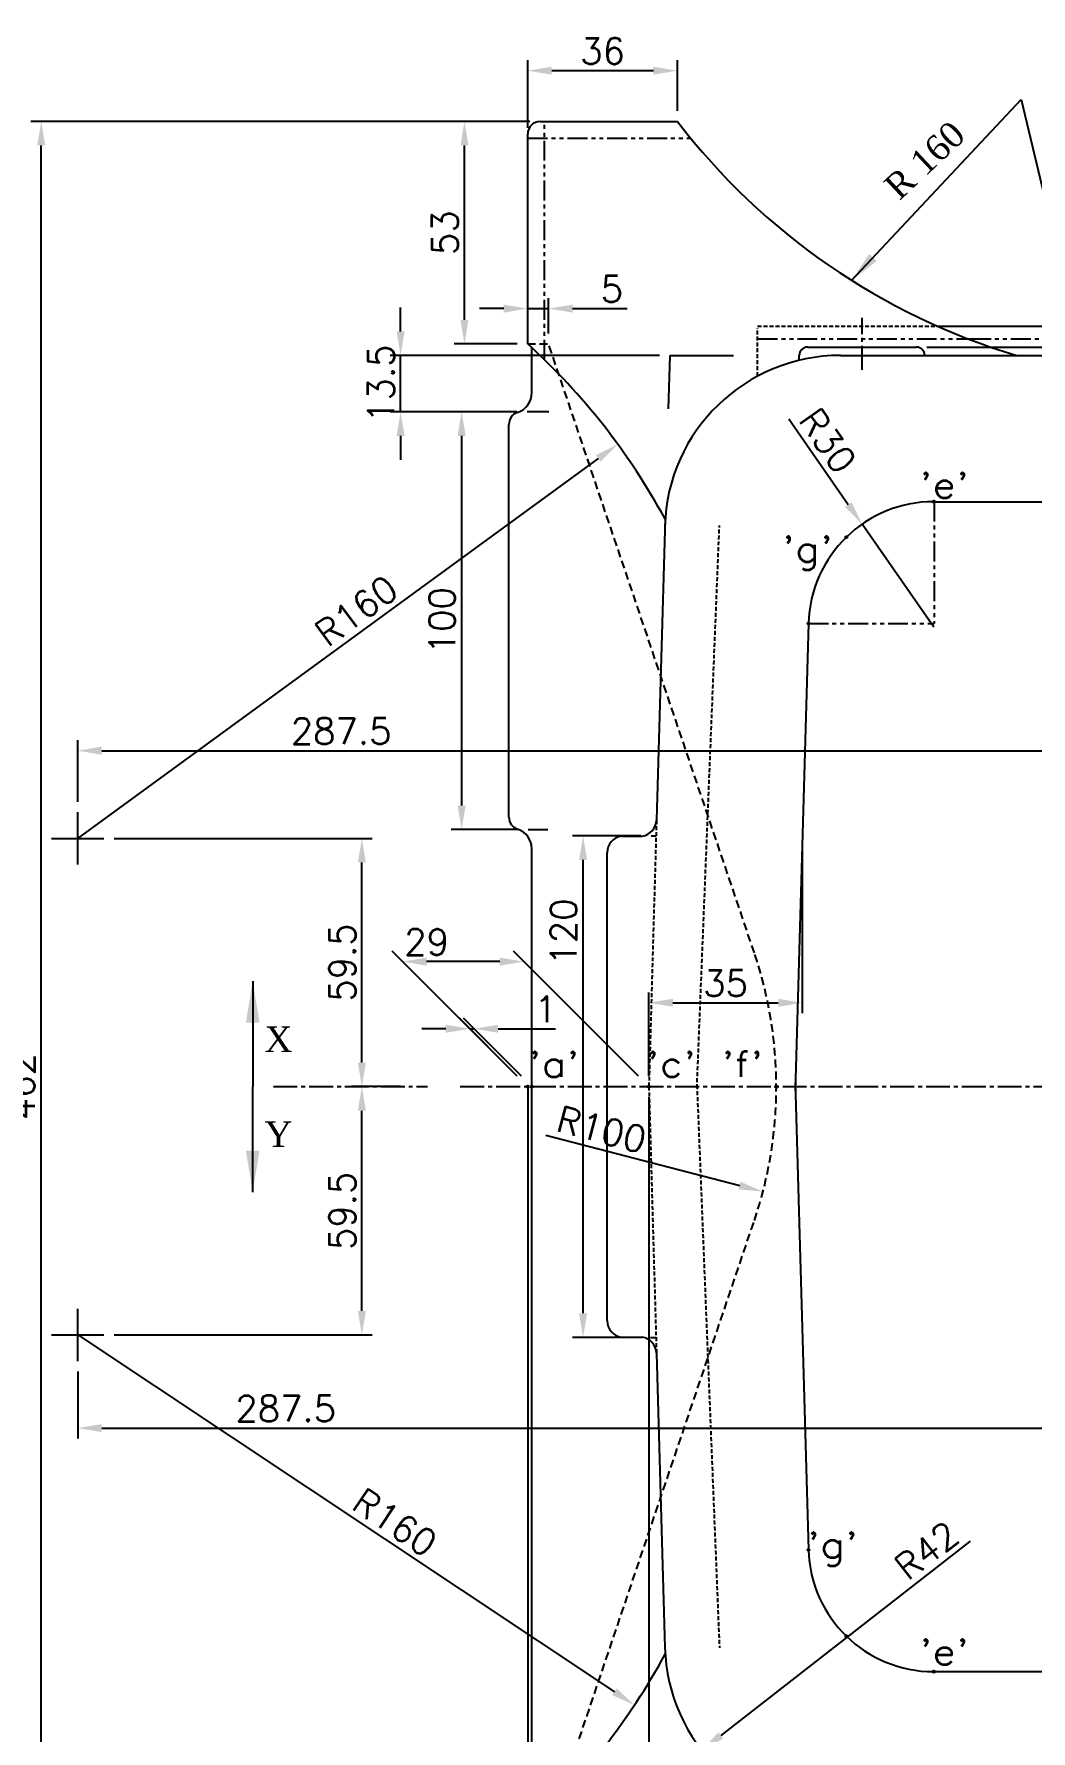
# Model space of a CAD drawing. Header units: millimetres. Extents: x -4466 to 20635, y -2270 to 9154.
# Drawn here: x 18978.9 to 19217.5, y 8391.9 to 8798.1 of the extents above; entities that cross this region are included whole.
import ezdxf

# ---------------------------------------------------------------- set-up
doc = ezdxf.new("R2010")
doc.units = ezdxf.units.MM
doc.header["$LTSCALE"] = 0.3
doc.header["$PDSIZE"] = -50
for name, pattern in [('CENTER2', [28.575, 19.05, -3.175, 3.175, -3.175]), ('HIDDEN', [9.525, 6.35, -3.175]), ('HIDDEN2', [4.7625, 3.175, -1.5875]), ('PHANTOM2', [31.75, 15.875, -3.175, 3.175, -3.175, 3.175, -3.175])]:
    doc.linetypes.add(name, pattern=pattern)
for name, color, linetype in [('center', 1, 'CENTER2'), ('CHAIN ...', 8, 'PHANTOM2'), ('h', 4, 'HIDDEN'), ('hidden', 4, 'HIDDEN2')]:
    doc.layers.add(name, color=color, linetype=linetype)
doc.styles.add('ROMANTIC', font='romantic.ttf')
doc.styles.add('rs', font='romans.shx')
doc.styles.get("Standard").update_dxf_attribs({"font": 'romans.shx'})
doc.dimstyles.new('AM_ISO$7', dxfattribs={"dimtxt": 2.5, "dimasz": 2.5, "dimexe": 1, "dimexo": 1, "dimgap": 1.5, "dimtad": 1, "dimdsep": 46, "dimtxsty": 'Standard', "dimcen": 0, "dimclrd": 256, "dimclre": 256, "dimclrt": 2, "dimadec": 3, "dimazin": 2, "dimtp": 0.1, "dimtm": 0.1, "dimtfac": 0.71, "dimtmove": 0, "dimatfit": 3, "dimfxl": 1, "dimlwd": -1, "dimlwe": -1, "dimarcsym": 1})
doc.dimstyles.new('ISO-25', dxfattribs={"dimscale": 2.5, "dimtxt": 2.5, "dimasz": 2.5, "dimexe": 0.7, "dimexo": 0.625, "dimtad": 1, "dimdec": 3, "dimlfac": -1, "dimzin": 9, "dimdsep": 46, "dimtxsty": 'Standard', "dimcen": 2.5, "dimclrd": 1, "dimclre": 1, "dimclrt": 7, "dimazin": 0, "dimtfac": 0.65, "dimtdec": 3, "dimtmove": 0, "dimatfit": 3, "dimfxl": 0.7, "dimtolj": 1, "dimarcsym": 0})
doc.dimstyles.new('sarab', dxfattribs={"dimscale": 3, "dimtxt": 2.5, "dimasz": 2.3, "dimexe": 1, "dimexo": 1, "dimtad": 1, "dimdec": 3, "dimdsep": 46, "dimtxsty": 'rs', "dimcen": 0, "dimclrd": 1, "dimclre": 1, "dimclrt": 7, "dimadec": 3, "dimazin": 2, "dimtfac": 1, "dimtdec": 3, "dimtmove": 0, "dimatfit": 3, "dimfxl": 1, "dimarcsym": 0})
doc.dimstyles.new('sarab$0', dxfattribs={"dimscale": 3, "dimtxt": 2.5, "dimasz": 2.3, "dimexe": 1, "dimexo": 1, "dimtad": 1, "dimdec": 3, "dimdsep": 46, "dimtxsty": 'rs', "dimcen": 0, "dimclrd": 1, "dimclre": 1, "dimclrt": 7, "dimadec": 3, "dimazin": 2, "dimtfac": 1, "dimtdec": 3, "dimtmove": 0, "dimatfit": 3, "dimfxl": 1, "dimarcsym": 0})

# ---------------------------------------------------------------- blocks, each defined once
blk = doc.blocks.new('*D838')
at = {"color": 1, "lineweight": -2, "transparency": 16777216}
for p, q in [((19706.03, 8543.62), (19706.03, 8227.51)), ((19097.03, 8312.62), (19097.03, 8227.51)), ((19700.28, 8230.01), (19102.78, 8230.01))]:
    blk.add_line(p, q, dxfattribs=at)
at = {"color": 1, "transparency": 16777216}
for points in [[(19102.78, 8230.96), (19102.78, 8229.05), (19097.03, 8230.01)], [(19700.28, 8230.96), (19700.28, 8229.05), (19706.03, 8230.01)]]:
    blk.add_solid(points, dxfattribs=at)
at = {"layer": 'Defpoints', "color": 0, "transparency": 16777216}
for p in [(19706.03, 8546.12), (19097.03, 8315.12), (19097.03, 8230.01)]:
    blk.add_point(p, dxfattribs=at)
at = {"color": 7, "transparency": 16777216, "insert": (19403.02, 8234.69), "char_height": 6.25, "attachment_point": 5, "style": 'rs'}
blk.add_mtext('609', dxfattribs=at)
blk = doc.blocks.new('*D839')
at = {"color": 1, "lineweight": -2, "transparency": 16777216}
for p, q in [((19126.03, 8543.62), (19126.03, 8354.53)), ((19131.03, 8368.62), (19131.03, 8354.53)), ((19120.28, 8357.03), (19114.53, 8357.03)), ((19126.03, 8357.03), (19131.03, 8357.03)), ((19136.78, 8357.03), (19149.82, 8357.03))]:
    blk.add_line(p, q, dxfattribs=at)
at = {"color": 1, "transparency": 16777216}
for points in [[(19120.28, 8357.99), (19120.28, 8356.07), (19126.03, 8357.03)], [(19136.78, 8357.99), (19136.78, 8356.07), (19131.03, 8357.03)]]:
    blk.add_solid(points, dxfattribs=at)
at = {"layer": 'Defpoints', "color": 0, "transparency": 16777216}
for p in [(19126.03, 8546.12), (19131.03, 8371.12), (19131.03, 8357.03)]:
    blk.add_point(p, dxfattribs=at)
at = {"color": 7, "transparency": 16777216, "insert": (19146.17, 8361.72), "char_height": 6.25, "attachment_point": 5, "style": 'rs'}
blk.add_mtext('5', dxfattribs=at)
blk = doc.blocks.new('*D840')
at = {"color": 1, "lineweight": -2, "transparency": 16777216}
for p, q in [((19162.73, 8602.77), (19162.73, 8563.69)), ((19126.03, 8548.62), (19126.03, 8568.69)), ((19131.78, 8566.19), (19156.98, 8566.19))]:
    blk.add_line(p, q, dxfattribs=at)
at = {"color": 1, "transparency": 16777216}
for points in [[(19131.78, 8567.14), (19131.78, 8565.23), (19126.03, 8566.19)], [(19156.98, 8567.14), (19156.98, 8565.23), (19162.73, 8566.19)]]:
    blk.add_solid(points, dxfattribs=at)
at = {"layer": 'Defpoints', "color": 0, "transparency": 16777216}
for p in [(19162.73, 8605.27), (19162.73, 8566.19), (19126.03, 8546.12)]:
    blk.add_point(p, dxfattribs=at)
at = {"color": 7, "transparency": 16777216, "insert": (19144.38, 8570.87), "char_height": 6.25, "attachment_point": 5, "style": 'rs'}
blk.add_mtext('35', dxfattribs=at)
blk = doc.blocks.new('*D844')
at = {"color": 1, "lineweight": -2, "transparency": 16777216}
blk.add_line((18989.34, 8486.69), (19117.8, 8401.3), dxfattribs=at)
at = {"color": 1, "transparency": 16777216}
blk.add_solid([(19118.33, 8402.09), (19117.27, 8400.5), (19122.59, 8398.11)], dxfattribs=at)
at = {"layer": 'Defpoints', "color": 0, "transparency": 16777216}
for p in [(18989.34, 8486.69), (19122.59, 8398.11)]:
    blk.add_point(p, dxfattribs=at)
at = {"color": 7, "transparency": 16777216, "insert": (19065.24, 8441.86), "char_height": 6.25, "attachment_point": 5, "rotation": 326.3862, "style": 'rs'}
blk.add_mtext('R160', dxfattribs=at)
blk = doc.blocks.new('*D845')
at = {"color": 1, "lineweight": -2, "transparency": 16777216}
blk.add_line((18989.34, 8605.54), (19113.94, 8696.48), dxfattribs=at)
at = {"color": 1, "transparency": 16777216}
blk.add_solid([(19113.37, 8697.25), (19114.5, 8695.7), (19118.58, 8699.87)], dxfattribs=at)
at = {"layer": 'Defpoints', "color": 0, "transparency": 16777216}
for p in [(19118.58, 8699.87), (18989.34, 8605.54)]:
    blk.add_point(p, dxfattribs=at)
at = {"color": 7, "transparency": 16777216, "insert": (19056.02, 8660.01), "char_height": 6.25, "attachment_point": 5, "rotation": 36.1226, "style": 'rs'}
blk.add_mtext('R160', dxfattribs=at)
blk = doc.blocks.new('*D846')
at = {"color": 1, "lineweight": -2, "transparency": 16777216}
for p, q in [((19066.6, 8546.12), (19054.85, 8546.12)), ((19057.35, 8492.44), (19057.35, 8540.37)), ((18998.09, 8486.69), (19059.85, 8486.69))]:
    blk.add_line(p, q, dxfattribs=at)
at = {"color": 1, "transparency": 16777216}
for points in [[(19056.4, 8540.37), (19058.31, 8540.37), (19057.35, 8546.12)], [(19056.4, 8492.44), (19058.31, 8492.44), (19057.35, 8486.69)]]:
    blk.add_solid(points, dxfattribs=at)
at = {"layer": 'Defpoints', "color": 0, "transparency": 16777216}
for p in [(19057.35, 8546.12), (19069.1, 8546.12), (18995.59, 8486.69)]:
    blk.add_point(p, dxfattribs=at)
at = {"color": 7, "transparency": 16777216, "insert": (19052.67, 8516.4), "char_height": 6.25, "attachment_point": 5, "rotation": 90, "style": 'rs'}
blk.add_mtext('59.5', dxfattribs=at)
blk = doc.blocks.new('*D847')
at = {"color": 1, "lineweight": -2, "transparency": 16777216}
for p, q in [((18998.09, 8605.54), (19059.85, 8605.54)), ((19057.35, 8551.87), (19057.35, 8599.79)), ((19057.35, 8546.12), (19054.85, 8546.12))]:
    blk.add_line(p, q, dxfattribs=at)
at = {"color": 1, "transparency": 16777216}
for points in [[(19056.4, 8599.79), (19058.31, 8599.79), (19057.35, 8605.54)], [(19056.4, 8551.87), (19058.31, 8551.87), (19057.35, 8546.12)]]:
    blk.add_solid(points, dxfattribs=at)
at = {"layer": 'Defpoints', "color": 0, "transparency": 16777216}
for p in [(18995.59, 8605.54), (19057.35, 8605.54), (19059.85, 8546.12)]:
    blk.add_point(p, dxfattribs=at)
at = {"color": 7, "transparency": 16777216, "insert": (19052.67, 8575.83), "char_height": 6.25, "attachment_point": 5, "rotation": 90, "style": 'rs'}
blk.add_mtext('59.5', dxfattribs=at)
blk = doc.blocks.new('*D848')
at = {"color": 1, "lineweight": -2, "transparency": 16777216}
for p, q in [((18989.34, 8614.29), (18989.34, 8629.02)), ((18995.09, 8626.52), (19271.28, 8626.52))]:
    blk.add_line(p, q, dxfattribs=at)
at = {"color": 1, "transparency": 16777216}
for points in [[(18995.09, 8627.48), (18995.09, 8625.56), (18989.34, 8626.52)], [(19271.28, 8627.48), (19271.28, 8625.56), (19277.03, 8626.52)]]:
    blk.add_solid(points, dxfattribs=at)
at = {"layer": 'Defpoints', "color": 0, "transparency": 16777216}
for p in [(19277.03, 8626.52), (19277.03, 8626.52), (18989.34, 8611.79)]:
    blk.add_point(p, dxfattribs=at)
at = {"color": 7, "transparency": 16777216, "insert": (19052.39, 8631.21), "char_height": 6.25, "attachment_point": 5, "style": 'rs'}
blk.add_mtext('287.5', dxfattribs=at)
blk = doc.blocks.new('*D849')
at = {"color": 1, "lineweight": -2, "transparency": 16777216}
for p, q in [((18989.34, 8477.94), (18989.34, 8461.9)), ((18995.09, 8464.4), (19271.28, 8464.4))]:
    blk.add_line(p, q, dxfattribs=at)
at = {"color": 1, "transparency": 16777216}
for points in [[(18995.09, 8465.36), (18995.09, 8463.44), (18989.34, 8464.4)], [(19271.28, 8465.36), (19271.28, 8463.44), (19277.03, 8464.4)]]:
    blk.add_solid(points, dxfattribs=at)
at = {"layer": 'Defpoints', "color": 0, "transparency": 16777216}
for p in [(18989.34, 8480.44), (19277.03, 8464.4), (19277.03, 8464.4)]:
    blk.add_point(p, dxfattribs=at)
at = {"color": 7, "transparency": 16777216, "insert": (19039.12, 8469.09), "char_height": 6.25, "attachment_point": 5, "style": 'rs'}
blk.add_mtext('287.5', dxfattribs=at)
blk = doc.blocks.new('*D850')
at = {"color": 1, "lineweight": -2, "transparency": 16777216}
for p, q in [((19126.03, 8543.62), (19126.03, 8283.42)), ((19691.03, 8543.62), (19691.03, 8283.42)), ((19131.78, 8285.92), (19685.28, 8285.92))]:
    blk.add_line(p, q, dxfattribs=at)
at = {"color": 1, "transparency": 16777216}
for points in [[(19131.78, 8286.87), (19131.78, 8284.96), (19126.03, 8285.92)], [(19685.28, 8286.87), (19685.28, 8284.96), (19691.03, 8285.92)]]:
    blk.add_solid(points, dxfattribs=at)
at = {"layer": 'Defpoints', "color": 0, "transparency": 16777216}
for p in [(19126.03, 8546.12), (19691.03, 8546.12), (19691.03, 8285.92)]:
    blk.add_point(p, dxfattribs=at)
at = {"color": 7, "transparency": 16777216, "insert": (19410.61, 8290.6), "char_height": 6.25, "attachment_point": 5, "style": 'rs'}
blk.add_mtext('565', dxfattribs=at)
blk = doc.blocks.new('*D926')
at = {"color": 1, "lineweight": -2, "transparency": 16777216}
for p, q in [((19097.53, 8777.12), (19079.4, 8777.12)), ((19081.9, 8729.63), (19081.9, 8771.37)), ((19094.53, 8723.88), (19079.4, 8723.88))]:
    blk.add_line(p, q, dxfattribs=at)
at = {"color": 1, "transparency": 16777216}
for points in [[(19080.95, 8771.37), (19082.86, 8771.37), (19081.9, 8777.12)], [(19080.95, 8729.63), (19082.86, 8729.63), (19081.9, 8723.88)]]:
    blk.add_solid(points, dxfattribs=at)
at = {"layer": 'Defpoints', "color": 0, "transparency": 16777216}
for p in [(19081.9, 8777.12), (19100.03, 8777.12), (19097.03, 8723.88)]:
    blk.add_point(p, dxfattribs=at)
at = {"color": 7, "transparency": 16777216, "insert": (19077.22, 8750.5), "char_height": 6.25, "attachment_point": 5, "rotation": 90, "style": 'rs'}
blk.add_mtext('53', dxfattribs=at)
blk = doc.blocks.new('*D927')
at = {"color": 1, "lineweight": -2, "transparency": 16777216}
for p, q in [((19097.03, 8775.62), (19097.03, 8791.76)), ((19127.11, 8789.26), (19102.78, 8789.26)), ((19132.86, 8779.62), (19132.86, 8791.76))]:
    blk.add_line(p, q, dxfattribs=at)
at = {"color": 1, "transparency": 16777216}
for points in [[(19102.78, 8790.22), (19102.78, 8788.31), (19097.03, 8789.26)], [(19127.11, 8790.22), (19127.11, 8788.31), (19132.86, 8789.26)]]:
    blk.add_solid(points, dxfattribs=at)
at = {"layer": 'Defpoints', "color": 0, "transparency": 16777216}
for p in [(19097.03, 8789.26), (19132.86, 8777.12), (19097.03, 8773.12)]:
    blk.add_point(p, dxfattribs=at)
at = {"color": 7, "transparency": 16777216, "insert": (19114.94, 8793.95), "char_height": 6.25, "attachment_point": 5, "style": 'rs'}
blk.add_mtext('36', dxfattribs=at)
blk = doc.blocks.new('*D813')
at = {"color": 1, "lineweight": -2, "transparency": 16777216}
for p, q in [((19094.53, 8548.62), (19064.6, 8578.54)), ((19123.53, 8548.62), (19093.6, 8578.54)), ((19090.35, 8576.04), (19072.85, 8576.04))]:
    blk.add_line(p, q, dxfattribs=at)
at = {"color": 1, "transparency": 16777216}
for points in [[(19072.85, 8577), (19072.85, 8575.08), (19067.1, 8576.04)], [(19090.35, 8577), (19090.35, 8575.08), (19096.1, 8576.04)]]:
    blk.add_solid(points, dxfattribs=at)
at = {"layer": 'Defpoints', "color": 0, "transparency": 16777216}
for p in [(19067.1, 8576.04), (19097.03, 8546.12), (19126.03, 8546.12)]:
    blk.add_point(p, dxfattribs=at)
at = {"color": 7, "transparency": 16777216, "insert": (19072.85, 8580.73), "char_height": 6.25, "attachment_point": 5, "style": 'rs'}
blk.add_mtext('29', dxfattribs=at)
blk = doc.blocks.new('*D814')
at = {"color": 1, "lineweight": -2, "transparency": 16777216}
for p, q in [((19094.53, 8548.62), (19080.68, 8562.47)), ((19095.53, 8548.62), (19081.68, 8562.47)), ((19077.43, 8559.97), (19071.68, 8559.97)), ((19083.18, 8559.97), (19084.18, 8559.97)), ((19089.93, 8559.97), (19103.66, 8559.97))]:
    blk.add_line(p, q, dxfattribs=at)
at = {"color": 1, "transparency": 16777216}
for points in [[(19077.43, 8560.92), (19077.43, 8559.01), (19083.18, 8559.97)], [(19089.93, 8560.92), (19089.93, 8559.01), (19084.18, 8559.97)]]:
    blk.add_solid(points, dxfattribs=at)
at = {"layer": 'Defpoints', "color": 0, "transparency": 16777216}
for p in [(19084.18, 8559.97), (19097.03, 8546.12), (19098.03, 8546.12)]:
    blk.add_point(p, dxfattribs=at)
at = {"color": 7, "transparency": 16777216, "insert": (19101.35, 8564.65), "char_height": 6.25, "attachment_point": 5, "style": 'rs'}
blk.add_mtext('1', dxfattribs=at)
blk = doc.blocks.new('*D974')
at = {"color": 1, "lineweight": -2, "transparency": 16777216}
blk.add_line((19101.37, 8534.49), (19147.76, 8522.45), dxfattribs=at)
at = {"color": 1, "transparency": 16777216}
blk.add_solid([(19148, 8523.38), (19147.52, 8521.53), (19153.32, 8521.01)], dxfattribs=at)
at = {"layer": 'Defpoints', "color": 0, "transparency": 16777216}
for p in [(19056.53, 8546.12), (19153.32, 8521.01)]:
    blk.add_point(p, dxfattribs=at)
at = {"color": 7, "transparency": 16777216, "insert": (19114.72, 8535.87), "char_height": 6.25, "attachment_point": 5, "rotation": 345.4609, "style": 'rs'}
blk.add_mtext('R100', dxfattribs=at)
blk = doc.blocks.new('*D975')
at = {"color": 1, "lineweight": -2, "transparency": 16777216}
blk.add_line((19202.94, 8437.32), (19143.23, 8390.85), dxfattribs=at)
at = {"color": 1, "transparency": 16777216}
blk.add_solid([(19142.65, 8391.61), (19143.82, 8390.1), (19138.7, 8387.32)], dxfattribs=at)
at = {"layer": 'Defpoints', "color": 0, "transparency": 16777216}
for p in [(19171.84, 8413.12), (19138.7, 8387.32)]:
    blk.add_point(p, dxfattribs=at)
at = {"color": 7, "transparency": 16777216, "insert": (19192.49, 8435.12), "char_height": 6.25, "attachment_point": 5, "rotation": 37.8887, "style": 'rs'}
blk.add_mtext('R42', dxfattribs=at)
blk = doc.blocks.new('*D818')
at = {"color": 1, "lineweight": -2, "transparency": 16777216}
for p, q in [((19159.48, 8705.91), (19173.75, 8685.44)), ((19194.2, 8656.12), (19177.04, 8680.73))]:
    blk.add_line(p, q, dxfattribs=at)
at = {"color": 1, "transparency": 16777216}
blk.add_solid([(19174.54, 8685.99), (19172.96, 8684.89), (19177.04, 8680.73)], dxfattribs=at)
at = {"layer": 'Defpoints', "color": 0, "transparency": 16777216}
for p in [(19177.04, 8680.73), (19194.2, 8656.12)]:
    blk.add_point(p, dxfattribs=at)
at = {"color": 7, "transparency": 16777216, "insert": (19168.82, 8700.71), "char_height": 6.25, "attachment_point": 5, "rotation": 304.8832, "style": 'rs'}
blk.add_mtext('R30', dxfattribs=at)
blk = doc.blocks.new('*D984')
at = {"color": 1, "lineweight": -2, "transparency": 16777216}
for p, q in [((19091.28, 8732.32), (19085.53, 8732.32)), ((19097.03, 8726.38), (19097.03, 8734.82)), ((19097.03, 8732.32), (19102.03, 8732.32)), ((19102.03, 8726.38), (19102.03, 8734.82)), ((19107.78, 8732.32), (19120.82, 8732.32))]:
    blk.add_line(p, q, dxfattribs=at)
at = {"color": 1, "transparency": 16777216}
for points in [[(19091.28, 8733.28), (19091.28, 8731.36), (19097.03, 8732.32)], [(19107.78, 8733.28), (19107.78, 8731.36), (19102.03, 8732.32)]]:
    blk.add_solid(points, dxfattribs=at)
at = {"layer": 'Defpoints', "color": 0, "transparency": 16777216}
for p in [(19102.03, 8732.32), (19097.03, 8723.88), (19102.03, 8723.88)]:
    blk.add_point(p, dxfattribs=at)
at = {"color": 7, "transparency": 16777216, "insert": (19117.17, 8737.01), "char_height": 6.25, "attachment_point": 5, "style": 'rs'}
blk.add_mtext('5', dxfattribs=at)
blk = doc.blocks.new('*D809')
at = {"color": 1, "lineweight": -2, "transparency": 16777216}
for p, q in [((19192.53, 8723.12), (19236.92, 8723.12)), ((19234.42, 8717.37), (19234.42, 8551.87))]:
    blk.add_line(p, q, dxfattribs=at)
at = {"color": 1, "transparency": 16777216}
for points in [[(19233.46, 8717.37), (19235.37, 8717.37), (19234.42, 8723.12)], [(19233.46, 8551.87), (19235.37, 8551.87), (19234.42, 8546.12)]]:
    blk.add_solid(points, dxfattribs=at)
at = {"layer": 'Defpoints', "color": 0, "transparency": 16777216}
for p in [(19190.03, 8723.12), (19234.42, 8546.12), (19234.42, 8546.12)]:
    blk.add_point(p, dxfattribs=at)
at = {"color": 7, "transparency": 16777216, "insert": (19229.73, 8634.62), "char_height": 6.25, "attachment_point": 5, "rotation": 90, "style": 'rs'}
blk.add_mtext('177', dxfattribs=at)
blk = doc.blocks.new('_DatumFilled')
at = {"color": 0, "linetype": 'ByBlock'}
blk.add_solid([(0, 0.577), (-1, 0), (0, -0.577)], dxfattribs=at)
blk = doc.blocks.new('*D831')
at = {"color": 1, "lineweight": -2, "transparency": 16777216}
for p, q in [((19097.53, 8777.12), (18978.12, 8777.12)), ((18980.62, 8320.87), (18980.62, 8771.37)), ((19097.53, 8315.12), (18978.12, 8315.12))]:
    blk.add_line(p, q, dxfattribs=at)
at = {"color": 1, "transparency": 16777216}
for points in [[(18979.67, 8771.37), (18981.58, 8771.37), (18980.62, 8777.12)], [(18979.67, 8320.87), (18981.58, 8320.87), (18980.62, 8315.12)]]:
    blk.add_solid(points, dxfattribs=at)
at = {"layer": 'Defpoints', "color": 0, "transparency": 16777216}
for p in [(18980.62, 8777.12), (19100.03, 8777.12), (19100.03, 8315.12)]:
    blk.add_point(p, dxfattribs=at)
at = {"color": 7, "transparency": 16777216, "insert": (18975.94, 8546.12), "char_height": 6.25, "attachment_point": 5, "rotation": 90, "style": 'rs'}
blk.add_mtext('462', dxfattribs=at)
blk = doc.blocks.new('*D998')
at = {"color": 1, "lineweight": -2, "transparency": 16777216}
for p, q in [((19094.39, 8707.62), (19078.72, 8707.62)), ((19081.22, 8701.87), (19081.22, 8613.37)), ((19094.62, 8607.62), (19078.72, 8607.62))]:
    blk.add_line(p, q, dxfattribs=at)
at = {"color": 1, "transparency": 16777216}
for points in [[(19080.27, 8701.87), (19082.18, 8701.87), (19081.22, 8707.62)], [(19080.27, 8613.37), (19082.18, 8613.37), (19081.22, 8607.62)]]:
    blk.add_solid(points, dxfattribs=at)
at = {"layer": 'Defpoints', "color": 0, "transparency": 16777216}
for p in [(19096.89, 8707.62), (19081.22, 8607.62), (19097.12, 8607.62)]:
    blk.add_point(p, dxfattribs=at)
at = {"color": 7, "transparency": 16777216, "insert": (19076.54, 8657.62), "char_height": 6.25, "attachment_point": 5, "rotation": 90, "style": 'rs'}
blk.add_mtext('100', dxfattribs=at)
blk = doc.blocks.new('*D999')
at = {"color": 1, "lineweight": -2, "transparency": 16777216}
for p, q in [((19066.61, 8726.87), (19066.61, 8732.62)), ((19128.53, 8721.12), (19064.11, 8721.12)), ((19066.61, 8707.62), (19066.61, 8721.12)), ((19094.39, 8707.62), (19064.11, 8707.62)), ((19066.61, 8701.87), (19066.61, 8696.12))]:
    blk.add_line(p, q, dxfattribs=at)
at = {"color": 1, "transparency": 16777216}
for points in [[(19065.65, 8726.87), (19067.57, 8726.87), (19066.61, 8721.12)], [(19065.65, 8701.87), (19067.57, 8701.87), (19066.61, 8707.62)]]:
    blk.add_solid(points, dxfattribs=at)
at = {"layer": 'Defpoints', "color": 0, "transparency": 16777216}
for p in [(19066.61, 8721.12), (19131.03, 8721.12), (19096.89, 8707.62)]:
    blk.add_point(p, dxfattribs=at)
at = {"color": 7, "transparency": 16777216, "insert": (19061.92, 8714.37), "char_height": 6.25, "attachment_point": 5, "rotation": 90, "style": 'rs'}
blk.add_mtext('13.5', dxfattribs=at)
blk = doc.blocks.new('*D1000')
at = {"color": 1, "lineweight": -2, "transparency": 16777216}
for p, q in [((19124.11, 8606.12), (19107.78, 8606.12)), ((19110.28, 8491.87), (19110.28, 8600.37)), ((19123.91, 8486.12), (19107.78, 8486.12))]:
    blk.add_line(p, q, dxfattribs=at)
at = {"color": 1, "transparency": 16777216}
for points in [[(19109.33, 8600.37), (19111.24, 8600.37), (19110.28, 8606.12)], [(19109.33, 8491.87), (19111.24, 8491.87), (19110.28, 8486.12)]]:
    blk.add_solid(points, dxfattribs=at)
at = {"layer": 'Defpoints', "color": 0, "transparency": 16777216}
for p in [(19110.28, 8606.12), (19126.61, 8606.12), (19126.41, 8486.12)]:
    blk.add_point(p, dxfattribs=at)
at = {"color": 7, "transparency": 16777216, "insert": (19105.6, 8583.14), "char_height": 6.25, "attachment_point": 5, "rotation": 90, "style": 'rs'}
blk.add_mtext('120', dxfattribs=at)

msp = doc.modelspace()

# ---------------------------------------------------------------- hatches: boundary and pattern name
for points in [[(19194.2956, 8685.88633), (19194.2956, 8686.11546), (19194.1956, 8686.11546, 0.002083342), (19193.94561, 8686.11442, 0.539229628)], [(19194.4456, 8686.11546), (19194.1956, 8686.11546, 0.002083342), (19193.94561, 8686.11442, 0.997918828)], [(19194.2956, 8686.11546), (19194.2956, 8685.88633, 0.298216627), (19194.4456, 8686.11546)], [(19173.46752, 8677.80294, 0.674870578), (19173.03752, 8677.62946, 0.196284842), (19173.10896, 8677.45448, -0.004166703)], [(19173.53752, 8677.62946, 0.194122117), (19173.46752, 8677.80294, 0.004166703), (19173.10896, 8677.45448, 0.671842634)], [(19164.20784, 8656.97226, -0.002083342), (19164.21602, 8657.22212, 0.423832874), (19163.95784, 8656.97226, 0.405871992), (19164.2007, 8656.72236)], [(19164.45784, 8656.97226), (19164.20784, 8656.97226), (19164.2007, 8656.72236, 0.422604626)], [(19164.21602, 8657.22212, 0.002083342), (19164.20784, 8656.97226), (19164.45784, 8656.97226, 0.404659238)], [(19097.02622, 8546.36546, 0.414213562), (19096.77622, 8546.11546), (19097.02622, 8546.11546)], [(19097.02622, 8546.11546), (19096.77622, 8546.11546, 0.414213562), (19097.02622, 8545.86546)], [(19097.02622, 8546.36546), (19097.02622, 8546.11546), (19097.27622, 8546.11546, 0.414213562)], [(19097.27622, 8546.11546), (19097.02622, 8546.11546), (19097.02622, 8545.86546, 0.414213562)], [(19097.77622, 8546.11546), (19098.27622, 8546.11546, 1)], [(19098.27622, 8546.11546), (19097.77622, 8546.11546, 1)], [(19126.03336, 8546.36536, 0.422604626), (19125.77622, 8546.11546), (19126.02622, 8546.11546)], [(19126.02622, 8546.11546), (19125.77622, 8546.11546, 0.422604626), (19126.03336, 8545.86557)], [(19126.03336, 8546.36536), (19126.02622, 8546.11546), (19126.27622, 8546.11546, 0.405871992)], [(19126.27622, 8546.11546), (19126.02622, 8546.11546), (19126.03336, 8545.86557, 0.405871992)], [(19156.52591, 8546.36546, 0.413847493), (19156.27622, 8546.11546), (19156.52622, 8546.11546, 0.000625)], [(19156.52622, 8546.11546), (19156.27622, 8546.11546, 0.413847493), (19156.52591, 8545.86546, 0.000625)], [(19156.52591, 8546.36546, -0.000625), (19156.52622, 8546.11546), (19156.77622, 8546.11546, 0.414579726)], [(19156.77622, 8546.11546), (19156.52622, 8546.11546, -0.000625), (19156.52591, 8545.86546, 0.414579726)], [(19164.2007, 8435.50857, 0.405871992), (19163.95784, 8435.25867, 0.423832874), (19164.21602, 8435.0088, -0.002083342), (19164.20784, 8435.25867)], [(19164.2007, 8435.50857), (19164.20784, 8435.25867, 0.002083342), (19164.21602, 8435.0088, 0.404659238), (19164.45784, 8435.25867, 0.422604626)], [(19173.10896, 8414.77645, 0.196284842), (19173.03752, 8414.60147, 0.674870578), (19173.46752, 8414.42798, -0.004166703)], [(19173.10896, 8414.77645, 0.004166703), (19173.46752, 8414.42798, 0.194122117), (19173.53752, 8414.60147, 0.671842634)], [(19194.4456, 8406.11546), (19194.1956, 8406.11546, -0.002083342), (19193.94561, 8406.11651, 1.002085512)], [(19193.94561, 8406.11651, 0.002083342), (19194.1956, 8406.11546), (19194.4456, 8406.11546, 0.997918828)]]:
    msp.add_hatch(color=256).paths.add_polyline_path(points)

# ---------------------------------------------------------------- linework, layer by layer
for p, q in [((19100.02622, 8777.11546), (19132.85955, 8777.11546)), ((19097.02622, 8723.88289), (19097.02622, 8774.11546)), ((19195.09522, 8728.11546), (19664.27622, 8728.11546)), ((19098.02622, 8712.21481), (19098.02622, 8722.96514)), ((19131.02622, 8721.11546), (19130.66131, 8708.34357)), ((19131.02622, 8721.11546), (19145.78234, 8721.11546)), ((19135.52622, 8721.11546), (19146.31051, 8721.11546)), ((19162.02622, 8719.95201), (19162.02622, 8721.11546)), ((19164.02622, 8723.11546), (19190.02622, 8723.11546)), ((19171.84336, 8721.11546), (19681.58949, 8721.11546)), ((19092.52622, 8610.61546), (19092.52622, 8704.61546)), ((19102.05339, 8707.61546), (19096.88725, 8707.61546)), ((19194.1956, 8686.11546), (19444.52622, 8686.11546)), ((19129.90784, 8681.97202), (19127.84905, 8609.91438)), ((19164.20784, 8656.97226), (19161.01194, 8545.11587)), ((19101.84417, 8607.61546), (19097.12201, 8607.61546)), ((19098.02622, 8369.26578), (19098.02622, 8603.01612)), ((19119.43845, 8606.07204), (19124.43845, 8606.07204)), ((19116.02622, 8490.11546), (19116.02622, 8602.11546)), ((19161.01194, 8547.11506), (19164.20784, 8435.25867)), ((19119.43845, 8486.15888), (19124.43845, 8486.15888)), ((19127.84905, 8482.31654), (19129.86049, 8411.91595)), ((19194.1956, 8406.11546), (19567.03711, 8406.11546))]:
    msp.add_line(p, q)
at = {"color": 1}
for p, q in [((18989.34205, 8599.29389), (18989.34205, 8611.79389)), ((18983.09205, 8605.54389), (18995.59205, 8605.54389)), ((18989.34205, 8480.43704), (18989.34205, 8492.93704)), ((18983.09205, 8486.68704), (18995.59205, 8486.68704))]:
    msp.add_line(p, q, dxfattribs=at)
at = {"color": 3}
msp.add_line((19097.02622, 8546.11546), (19097.02622, 8368.85452), dxfattribs=at)
for centre in [(19194.1956, 8686.11546), (19173.28752, 8677.62946), (19164.20784, 8656.97226), (19097.02622, 8546.11546), (19098.02622, 8546.11546), (19126.02622, 8546.11546), (19156.52622, 8546.11546), (19164.20784, 8435.25867), (19173.28752, 8414.60147), (19194.1956, 8406.11546)]:
    msp.add_circle(centre, 0.25)
for centre, radius, start, end in [((19100.02622, 8774.11546), 3, 90, 180), ((19259.87415, 8874.41546), 160, 217.4540514, 253.3604216), ((18989.34205, 8605.54389), 160, 28.5337179, 47.6989508), ((19171.84336, 8679.11546), 42, 90, 178.363423), ((19164.02622, 8721.11546), 2, 90, 180), ((19190.02622, 8721.11546), 2, 0, 90), ((19093.02622, 8712.21481), 5, 288.2099569, 0), ((19095.52622, 8704.61546), 3, 108.2099569, 180), ((19194.1956, 8656.11546), 30, 90, 178.363423), ((19095.52622, 8610.61546), 3, 180, 251.7900431), ((19093.02622, 8603.01612), 5, 0, 71.7900431), ((19123.85068, 8610.02862), 4, 278.449796, 358.363423), ((19120.02622, 8602.11546), 4, 98.449796, 180), ((19120.02622, 8490.11546), 4, 180, 261.550204), ((19123.85068, 8482.2023), 4, 1.636577, 81.550204), ((19194.1956, 8436.11546), 30, 181.636577, 270), ((19171.84336, 8413.11546), 42, 181.636577, 270), ((18989.34205, 8486.68704), 160, 312.3010492, 331.4881466)]:
    msp.add_arc(centre, radius, start, end)
at = {"layer": 'center'}
for p, q in [((19177.02622, 8717.6658), (19177.02622, 8730.15073)), ((19126.60931, 8606.11546), (19127.74051, 8606.11546)), ((19036.16139, 8546.11546), (19073.05561, 8546.11546)), ((19080.90758, 8546.11546), (19691.02622, 8546.11546)), ((19126.41423, 8486.11546), (19127.74051, 8486.11546))]:
    msp.add_line(p, q, dxfattribs=at)
at = {"layer": 'CHAIN ...'}
for p, q in [((19101.02622, 8720.11546), (19101.02622, 8777.11546)), ((19097.02622, 8773.11546), (19136.02622, 8773.11546)), ((19152.02682, 8725.11546), (19203.13052, 8725.11546)), ((19203.13052, 8725.11546), (19664.27622, 8725.11546)), ((19194.2956, 8686.11546), (19194.2956, 8656.97226)), ((19164.20784, 8656.97226), (19194.2956, 8656.97226))]:
    msp.add_line(p, q, dxfattribs=at)
at = {"layer": 'h'}
for p, q in [((19097.02622, 8723.88289), (19102.02622, 8723.88289)), ((19151.26653, 8578.11973), (19102.02622, 8723.88289)), ((19102.02622, 8368.34804), (19151.26653, 8514.1112))]:
    msp.add_line(p, q, dxfattribs=at)
msp.add_arc((19056.52622, 8546.11546), 100, 341.334496, 18.665504, dxfattribs=at)
at = {"layer": 'hidden'}
for p, q in [((19152.02682, 8728.11546), (19195.09522, 8728.11546)), ((19152.02682, 8716.1466), (19152.02682, 8727.61546)), ((19137.51903, 8545.75575), (19142.90618, 8680.43441)), ((19127.84905, 8609.91438), (19126.02622, 8546.11546)), ((19126.02622, 8546.11546), (19127.84905, 8482.31654)), ((19137.51903, 8546.47518), (19142.90618, 8411.79652))]:
    msp.add_line(p, q, dxfattribs=at)

# ---------------------------------------------------------------- texts
at = {"color": 1, "style": 'ROMANTIC'}
msp.add_text('R 160', height=6.1, rotation=43.1886848, dxfattribs=at).set_placement((19185.97208, 8758.01516))
at = {"width": 1.2}
for s, p in [("'e'", (19190.70434, 8687.0082)), ("'g'", (19157.82913, 8671.74738)), ("'a'", (19097.17212, 8548.4521)), ("'c'", (19125.42812, 8548.4521)), ("'f'", (19143.35095, 8548.4521)), ("'g'", (19163.84329, 8433.41262)), ("'e'", (19190.70434, 8407.78905))]:
    msp.add_text(s, height=6.1, dxfattribs=at).set_placement(p)
at = {"style": 'ROMANTIC'}
for s, p in [('X', (19034.06439, 8554.41366)), ('Y', (19034.06439, 8531.69207))]:
    msp.add_text(s, height=6.1, dxfattribs=at).set_placement(p)

# ---------------------------------------------------------------- dimensions: what is measured, and where the dimension line sits
for base, p1, p2, text, picture, middle in [((19097.02622, 8789.2636), (19132.85955, 8777.11546), (19097.02622, 8773.11546), '36', '*D927', (19114.94288, 8793.9511)), ((19162.73063, 8566.18529), (19126.02622, 8546.11546), (19162.73063, 8605.26986), '35', '*D840', (19144.37842, 8570.87279))]:
    dim = msp.add_linear_dim(base=base, p1=p1, p2=p2, text=text, dimstyle='sarab', override={"dimscale": 2.5, "dimdec": 2, "dimadec": 2, "dimtdec": 2, "dimatfit": 0})
    dim.commit()
    dim.dimension.update_dxf_attribs({"geometry": picture, "text_midpoint": middle})
for base, p1, p2, override, picture, middle in [((18980.62467, 8777.11546), (19100.02622, 8315.11546), (19100.02622, 8777.11546), {"dimscale": 2.5, "dimdec": 2, "dimadec": 2, "dimtdec": 2, "dimatfit": 0}, '*D831', (18975.93717, 8546.11546)), ((19081.22432, 8607.61546), (19096.88725, 8707.61546), (19097.12201, 8607.61546), {"dimscale": 2.5, "dimdec": 2, "dimcen": 2.5, "dimadec": 2, "dimtdec": 2}, '*D998', (19076.53682, 8657.61546))]:
    dim = msp.add_linear_dim(base=base, p1=p1, p2=p2, angle=90, dimstyle='sarab$0', override=override)
    dim.commit()
    dim.dimension.update_dxf_attribs({"geometry": picture, "text_midpoint": middle})
for base, p1, p2, text, picture, middle in [((19081.90395, 8777.11546), (19097.02622, 8723.88289), (19100.02622, 8777.11546), '53', '*D926', (19077.21645, 8750.49918)), ((19057.35335, 8605.54389), (19059.85335, 8546.11546), (18995.59205, 8605.54389), '59.5', '*D847', (19052.66585, 8575.82967))]:
    dim = msp.add_linear_dim(base=base, p1=p1, p2=p2, angle=90, text=text, dimstyle='sarab', override={"dimscale": 2.5, "dimdec": 2, "dimadec": 2, "dimtdec": 2, "dimatfit": 0})
    dim.commit()
    dim.dimension.update_dxf_attribs({"geometry": picture, "text_midpoint": middle})
for base, p1, p2, override, picture, middle in [((19102.02622, 8732.32064), (19097.02622, 8723.88289), (19102.02622, 8723.88289), {"dimscale": 2.5, "dimdec": 2, "dimcen": 2.5, "dimadec": 2, "dimtdec": 2}, '*D984', (19117.17205, 8737.00814)), ((19131.02622, 8357.03236), (19126.02622, 8546.11546), (19131.02622, 8371.11546), {"dimscale": 2.5, "dimdec": 2, "dimadec": 2, "dimtdec": 2, "dimatfit": 0}, '*D839', (19146.17205, 8361.71986))]:
    dim = msp.add_linear_dim(base=base, p1=p1, p2=p2, dimstyle='sarab', override=override)
    dim.commit()
    dim.dimension.update_dxf_attribs({"geometry": picture, "text_midpoint": middle})
for base, p1, p2, dimstyle, override, picture, middle in [((19066.60794, 8721.11546), (19096.88725, 8707.61546), (19131.02622, 8721.11546), 'sarab$0', {"dimscale": 2.5, "dimdec": 2, "dimadec": 2, "dimtdec": 2, "dimatfit": 0}, '*D999', (19066.60794, 8714.36546)), ((19234.41612, 8546.11546), (19190.02622, 8723.11546), (19234.41612, 8546.11546), 'sarab', {"dimscale": 2.5, "dimtoh": 1, "dimdec": 2, "dimcen": 2.5, "dimadec": 1, "dimtdec": 2, "dimldrblk": 'DatumFilled'}, '*D809', (19234.41612, 8634.61546)), ((19110.28338, 8606.11546), (19126.41423, 8486.11546), (19126.60931, 8606.11546), 'sarab$0', {"dimscale": 2.5, "dimdec": 2, "dimadec": 2, "dimtdec": 2, "dimatfit": 0}, '*D1000', (19110.28338, 8583.14383))]:
    dim = msp.add_linear_dim(base=base, p1=p1, p2=p2, angle=90, dimstyle=dimstyle, override=override)
    dim.commit()
    dim.dimension.update_dxf_attribs({"geometry": picture, "text_midpoint": middle, "dimtype": 160})
dim = msp.add_radius_dim(center=(19194.1956, 8656.11546), mpoint=(19177.03845, 8680.72506), dimstyle='sarab', override={"dimscale": 2.5, "dimdec": 2, "dimadec": 2, "dimtdec": 2})
dim.commit()
dim.dimension.update_dxf_attribs({"geometry": '*D818', "text_midpoint": (19168.81753, 8700.71315)})
for center, mpoint, override, picture, middle in [((18989.34205, 8605.54389), (19118.58323, 8699.8663), {"dimscale": 2.5, "dimdec": 2, "dimadec": 2, "dimtdec": 2, "dimatfit": 0}, '*D845', (19058.78639, 8656.22554)), ((19056.52622, 8546.11546), (19153.32388, 8521.0114), {"dimscale": 2.5, "dimdec": 2, "dimadec": 2, "dimtdec": 2}, '*D974', (19113.53891, 8531.32946)), ((18989.34205, 8486.68704), (19122.58807, 8398.11222), {"dimscale": 2.5, "dimdec": 2, "dimadec": 2, "dimtdec": 2, "dimatfit": 0}, '*D844', (19062.6419, 8437.96122)), ((19171.84336, 8413.11546), (19138.69675, 8387.32201), {"dimscale": 2.5, "dimdec": 2, "dimadec": 2, "dimtdec": 2, "dimtmove": 1}, '*D975', (19195.36677, 8431.4205))]:
    dim = msp.add_radius_dim(center=center, mpoint=mpoint, dimstyle='sarab', override=override)
    dim.commit()
    dim.dimension.update_dxf_attribs({"geometry": picture, "text_midpoint": middle, "dimtype": 164})
for base, p1, p2, picture, middle in [((19277.02622, 8626.52244), (18989.34205, 8611.79389), (19277.02622, 8626.52244), '*D848', (19052.39408, 8626.52244)), ((19277.02622, 8464.39899), (18989.34205, 8480.43704), (19277.02622, 8464.39899), '*D849', (19039.11506, 8464.39899))]:
    dim = msp.add_linear_dim(base=base, p1=p1, p2=p2, text='287.5', dimstyle='sarab', override={"dimscale": 2.5, "dimdec": 2, "dimadec": 2, "dimtdec": 2, "dimatfit": 0})
    dim.commit()
    dim.dimension.update_dxf_attribs({"geometry": picture, "text_midpoint": middle, "dimtype": 160})
for base, p1, p2, picture, middle in [((19067.10343, 8576.03826), (19126.02622, 8546.11546), (19097.02622, 8546.11546), '*D813', (19072.85343, 8576.03826)), ((19084.17557, 8559.96611), (19097.02622, 8546.11546), (19098.02622, 8546.11546), '*D814', (19101.34943, 8559.96611)), ((19097.02622, 8230.00562), (19706.02622, 8546.11546), (19097.02622, 8315.11546), '*D838', (19403.02023, 8230.00562)), ((19691.02622, 8285.91611), (19126.02622, 8546.11546), (19691.02622, 8546.11546), '*D850', (19410.60773, 8285.91611))]:
    dim = msp.add_linear_dim(base=base, p1=p1, p2=p2, dimstyle='sarab', override={"dimscale": 2.5, "dimdec": 2, "dimadec": 2, "dimtdec": 2, "dimatfit": 0})
    dim.commit()
    dim.dimension.update_dxf_attribs({"geometry": picture, "text_midpoint": middle, "dimtype": 160})
dim = msp.add_linear_dim(base=(19057.35335, 8546.11546), p1=(18995.59205, 8486.68704), p2=(19069.10197, 8546.11546), angle=90, text='59.5', dimstyle='sarab', override={"dimscale": 2.5, "dimdec": 2, "dimadec": 2, "dimtdec": 2, "dimatfit": 0})
dim.commit()
dim.dimension.update_dxf_attribs({"geometry": '*D846', "text_midpoint": (19057.35335, 8516.40125), "dimtype": 160})

# ---------------------------------------------------------------- leaders
at = {"color": 1}
msp.add_leader([(19174.53804, 8739.07239), (19215.10079, 8782.3668), (19220.89594, 8758.04168)], dimstyle='AM_ISO$7', override={"dimscale": 3, "dimgap": 1.5, "dimtad": 0, "dimdec": 3, "dimfxl": 2}, dxfattribs=at)
for points in [[(19031.22832, 8571.39425), (19031.22832, 8546.11546)], [(19031.22832, 8520.83668), (19031.22832, 8546.11546)]]:
    msp.add_leader(points, dimstyle='ISO-25', override={"dimscale": 2, "dimasz": 5})

doc.saveas('drawing.dxf')
